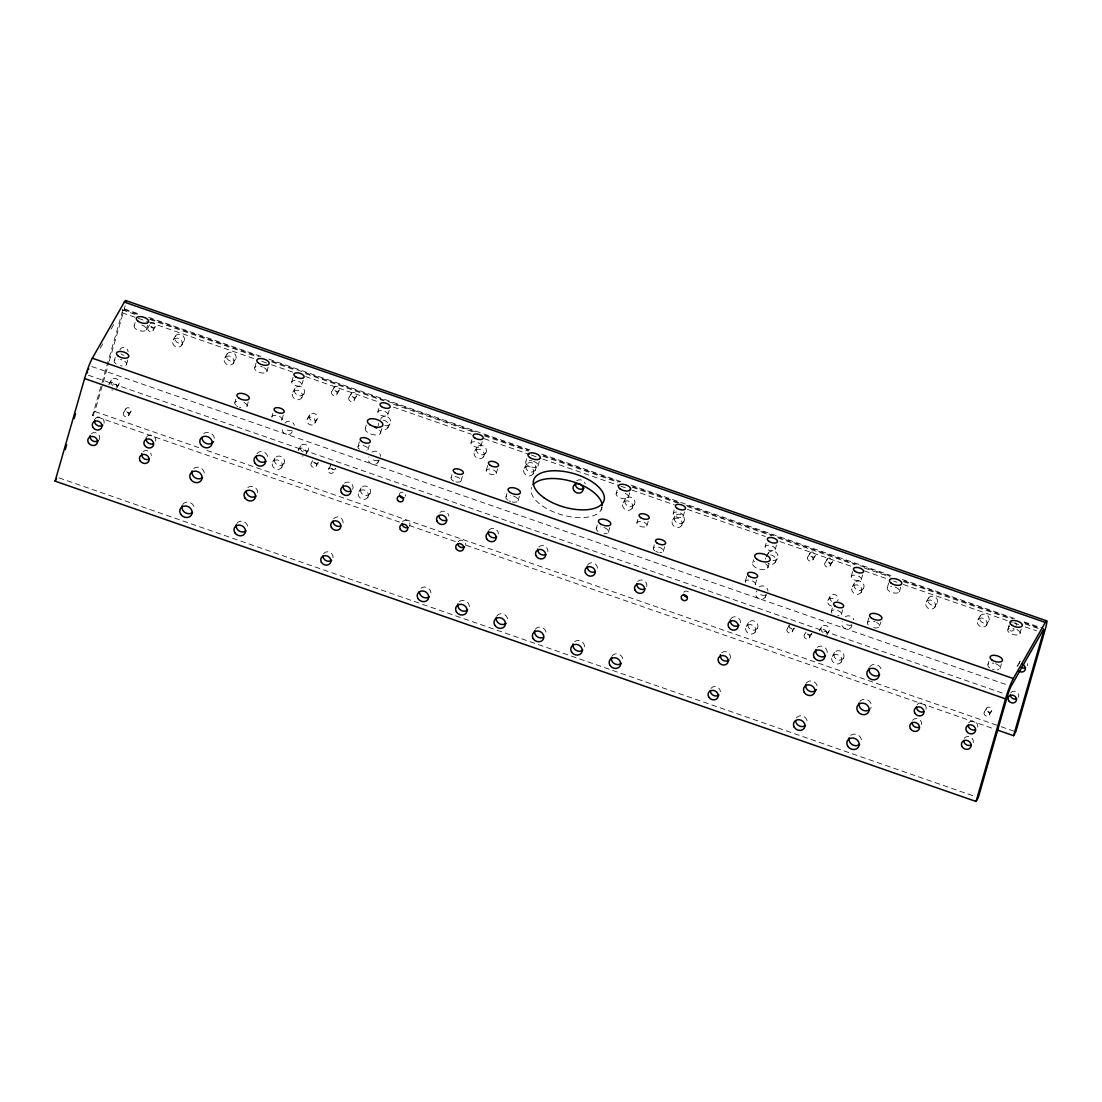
<?xml version="1.0" encoding="UTF-8"?>
<svg xmlns="http://www.w3.org/2000/svg" width="1102" height="1102" viewBox="0 0 1102 1102"><rect width="100%" height="100%" fill="white"/><g stroke="black" fill="none" stroke-linecap="round" stroke-linejoin="round"><path stroke-width="0.75" stroke-dasharray="5 3.75" d="M399.613 522.128L92.623 415.358L101.508 384.405M101.976 382.78L122.102 312.748A6.874 0.689 -70.8 0 0 122.474 311.343M92.623 415.358L94.827 411.487L102.789 383.799M103.257 382.174L108.864 362.627M109.332 361.001L124.306 308.877A16.034 1.625 -70.8 0 0 125.187 305.598M114.374 360.478L115.269 357.379M134.237 325.655L135.133 322.555M126.427 364.679L127.763 360.023M146.291 329.842L147.627 325.2M234.878 402.395L235.759 399.296M254.741 367.572L256.077 362.916M246.931 406.583L248.253 401.941M266.794 371.76L268.13 367.118M271.932 416.556L272.814 413.457M291.727 381.898L293.063 377.242M281.933 419.807L283.255 415.165M301.852 384.818A5.262 2.507 16 0 0 294.868 380.548A5.262 2.507 16 0 0 293.655 384.708A5.262 2.507 16 0 0 301.852 384.818L303.188 380.162M358.054 446.393L359.39 441.75M365.396 428.086L366.291 424.986M377.917 411.569L378.812 408.47M367.944 449.836L369.28 445.194M380.465 433.32L381.802 428.678M387.808 415.013A5.262 2.507 16 0 0 381.485 410.509A5.262 2.507 16 0 0 379.295 414.352A5.262 2.507 16 0 0 387.808 415.013L389.144 410.371M451.131 477.607L452.027 474.507M470.995 442.784L471.89 439.684M461.035 481.051L462.358 476.408M480.899 446.227A5.262 2.507 16 0 0 474.563 441.723A5.262 2.507 16 0 0 472.372 445.566A5.262 2.507 16 0 0 480.899 446.227L482.235 441.585M486.326 470.141L487.663 465.499M496.231 473.584A5.262 2.507 16 0 0 489.908 469.08A5.262 2.507 16 0 0 487.704 472.937A5.262 2.507 16 0 0 496.231 473.584L497.567 468.942M505.997 496.699L506.892 493.6M525.861 461.876L526.756 458.776M518.05 500.887L519.386 496.244M537.914 466.063L539.25 461.421M601.031 510.033L601.912 506.948M596.375 528.133L597.27 525.034M616.238 493.31L617.134 490.211M608.428 532.321L609.764 527.679M628.292 497.498L629.628 492.856M636.956 522.541L637.851 519.441M646.86 525.985A5.262 2.507 16 0 0 640.538 521.466A5.262 2.507 16 0 0 638.333 525.323A5.262 2.507 16 0 0 646.86 525.985L648.196 521.329M653.403 547.97L654.285 544.87M673.267 513.133L674.148 510.047M663.294 551.413L664.63 546.757M683.157 516.576A5.262 2.507 16 0 0 676.835 512.072A5.262 2.507 16 0 0 674.644 515.929A5.262 2.507 16 0 0 683.157 516.576L684.494 511.934M745.379 581.112L746.715 576.47M752.721 562.805L753.616 559.706M765.243 546.289L766.138 543.19M755.269 584.556L756.606 579.914M767.791 568.04L769.127 563.397M775.133 549.733A5.262 2.507 16 0 0 768.81 545.228A5.262 2.507 16 0 0 766.62 549.072A5.262 2.507 16 0 0 775.133 549.733L776.469 545.091M831.445 611.059L832.341 607.96M851.309 576.222L852.645 571.58M841.349 614.489L842.686 609.847M861.213 579.666A5.262 2.507 16 0 0 854.89 575.161A5.262 2.507 16 0 0 852.686 579.018A5.262 2.507 16 0 0 861.213 579.666L862.549 575.024M867.508 622.437L868.844 617.781M887.372 587.614L888.708 582.958M873.597 627.685A6.405 3.044 16 0 0 879.561 626.625L880.897 621.983M899.425 591.802L900.761 587.159M988.012 664.341L988.893 661.255M1007.875 629.517L1009.212 624.875M1000.051 668.542L1001.387 663.886M1019.915 633.705L1021.251 629.063M100.213 348.232L102.734 343.81M111.164 329.043L113.685 324.608M109.153 383.868L111.371 379.997M148.095 327.487L149.569 324.897M116.509 388.51L118.713 384.639M153.013 330.586A2.907 2.535 29.7 0 0 150.533 326.412A2.907 2.535 29.7 0 0 148.123 330.104A2.907 2.535 29.7 0 0 153.013 330.586L155.217 326.715M123.631 412.658L125.835 408.801M128.535 415.771A2.907 2.535 29.7 0 0 126.055 411.597A2.907 2.535 29.7 0 0 123.658 415.289A2.907 2.535 29.7 0 0 128.535 415.771L130.752 411.9A2.907 2.535 29.7 0 0 128.273 407.726A2.907 2.535 29.7 0 0 125.862 411.418A2.907 2.535 29.7 0 0 130.752 411.9M173.166 339.939L175.37 336.069M181.678 345.325A5.042 4.408 29.7 0 0 177.367 338.094A5.042 4.408 29.7 0 0 173.207 344.485A5.042 4.408 29.7 0 0 181.678 345.325L183.882 341.455A5.042 4.408 29.7 0 0 179.585 334.223A5.042 4.408 29.7 0 0 175.411 340.614A5.042 4.408 29.7 0 0 183.882 341.455M224.808 357.902L227.012 354.031M233.321 363.288A5.042 4.408 29.7 0 0 229.009 356.056A5.042 4.408 29.7 0 0 224.849 362.448A5.042 4.408 29.7 0 0 233.321 363.288L235.525 359.417A5.042 4.408 29.7 0 0 231.227 352.185A5.042 4.408 29.7 0 0 227.053 358.577A5.042 4.408 29.7 0 0 235.525 359.417M292.843 392.16L295.047 388.29M301.741 397.794A5.262 4.601 29.7 0 0 297.237 390.232A5.262 4.601 29.7 0 0 292.884 396.913A5.262 4.601 29.7 0 0 301.741 397.794L303.945 393.924A5.262 4.601 29.7 0 0 299.455 386.361A5.262 4.601 29.7 0 0 295.088 393.042A5.262 4.601 29.7 0 0 303.945 393.924M272.814 461.862L275.018 457.991M307.417 418.746L309.621 414.875M281.713 467.482A5.262 4.601 29.7 0 0 277.222 459.933A5.262 4.601 29.7 0 0 272.869 466.601A5.262 4.601 29.7 0 0 281.713 467.482L283.93 463.625A5.262 4.601 29.7 0 0 279.426 456.063A5.262 4.601 29.7 0 0 275.073 462.73A5.262 4.601 29.7 0 0 283.93 463.625M298.601 449.602L300.805 445.731M331.867 391.403L334.071 387.532M314.773 423.402A4.353 3.802 29.7 0 0 311.053 417.148A4.353 3.802 29.7 0 0 307.458 422.672A4.353 3.802 29.7 0 0 314.773 423.402L316.977 419.531A4.353 3.802 29.7 0 0 313.257 413.278A4.353 3.802 29.7 0 0 309.662 418.801A4.353 3.802 29.7 0 0 316.977 419.531M336.771 394.502A2.907 2.535 29.7 0 0 334.292 390.328A2.907 2.535 29.7 0 0 331.881 394.02A2.907 2.535 29.7 0 0 336.771 394.502L338.989 390.631A2.907 2.535 29.7 0 0 336.496 386.458A2.907 2.535 29.7 0 0 334.099 390.149A2.907 2.535 29.7 0 0 338.989 390.631M305.791 454.492L307.995 450.622M311.232 463.226L312.706 460.636M349.072 397.381L351.29 393.51M316.136 466.325A2.907 2.535 29.7 0 0 313.657 462.151A2.907 2.535 29.7 0 0 311.26 465.843A2.907 2.535 29.7 0 0 316.136 466.325L318.354 462.468M353.99 400.494A2.907 2.535 29.7 0 0 351.51 396.321A2.907 2.535 29.7 0 0 349.1 400.012A2.907 2.535 29.7 0 0 353.99 400.494L356.194 396.624A2.907 2.535 29.7 0 0 353.714 392.45A2.907 2.535 29.7 0 0 351.304 396.141A2.907 2.535 29.7 0 0 356.194 396.624M328.437 469.204L330.655 465.347A2.907 2.535 29.7 0 0 331.716 469.025A2.907 2.535 29.7 0 0 335.559 468.446L333.355 472.317A2.907 2.535 29.7 0 1 328.465 471.835A2.907 2.535 29.7 0 1 330.875 468.143A2.907 2.535 29.7 0 1 333.355 472.317M387.808 427.728L390.012 423.857M358.894 491.795L361.098 487.924M377.793 462.578L379.267 460.002M367.792 497.429A5.262 4.601 29.7 0 0 363.288 489.867A5.262 4.601 29.7 0 0 358.935 496.547A5.262 4.601 29.7 0 0 367.792 497.429L369.997 493.558A5.262 4.601 29.7 0 0 365.506 485.996A5.262 4.601 29.7 0 0 361.139 492.677A5.262 4.601 29.7 0 0 369.997 493.558M474.7 451.159L476.904 447.288M483.599 456.793A5.262 4.601 29.7 0 0 479.108 449.23A5.262 4.601 29.7 0 0 474.742 455.911A5.262 4.601 29.7 0 0 483.599 456.793L485.803 452.922A5.262 4.601 29.7 0 0 481.312 445.36A5.262 4.601 29.7 0 0 476.959 452.04A5.262 4.601 29.7 0 0 485.803 452.922M524.194 468.378L526.398 464.507M533.092 473.998A5.262 4.601 29.7 0 0 528.602 466.449A5.262 4.601 29.7 0 0 524.235 473.116A5.262 4.601 29.7 0 0 533.092 473.998L535.297 470.141A5.262 4.601 29.7 0 0 530.806 462.578A5.262 4.601 29.7 0 0 526.453 469.245A5.262 4.601 29.7 0 0 535.297 470.141M623.181 502.801L625.385 498.93M632.08 508.435A5.262 4.601 29.7 0 0 627.575 500.873A5.262 4.601 29.7 0 0 623.222 507.554A5.262 4.601 29.7 0 0 632.08 508.435L634.284 504.564A5.262 4.601 29.7 0 0 629.793 497.002A5.262 4.601 29.7 0 0 625.426 503.683A5.262 4.601 29.7 0 0 634.284 504.564M672.675 520.02L674.879 516.149M681.573 525.64A5.262 4.601 29.7 0 0 677.069 518.078A5.262 4.601 29.7 0 0 672.716 524.759A5.262 4.601 29.7 0 0 681.573 525.64L683.777 521.783A5.262 4.601 29.7 0 0 679.287 514.221A5.262 4.601 29.7 0 0 674.92 520.888A5.262 4.601 29.7 0 0 683.777 521.783M766.234 556.813L768.438 552.956M775.133 562.447L777.337 558.576M746.219 626.515L748.423 622.644M765.119 597.298L766.593 594.722M755.118 632.149A5.262 4.601 29.7 0 0 750.614 624.586A5.262 4.601 29.7 0 0 746.261 631.267A5.262 4.601 29.7 0 0 755.118 632.149L757.322 628.278A5.262 4.601 29.7 0 0 752.831 620.715A5.262 4.601 29.7 0 0 748.465 627.396A5.262 4.601 29.7 0 0 757.322 628.278M807.849 556.951L810.053 553.08M812.753 560.064A2.907 2.535 29.7 0 0 810.273 555.89A2.907 2.535 29.7 0 0 807.862 559.568A2.907 2.535 29.7 0 0 812.753 560.064L814.957 556.193A2.907 2.535 29.7 0 0 812.477 552.019A2.907 2.535 29.7 0 0 810.08 555.697A2.907 2.535 29.7 0 0 814.957 556.193M787.214 628.774L789.418 624.903M825.054 562.943L827.258 559.072M792.118 631.887A2.907 2.535 29.7 0 0 789.638 627.713A2.907 2.535 29.7 0 0 787.227 631.391A2.907 2.535 29.7 0 0 792.118 631.887L794.335 628.016A2.907 2.535 29.7 0 1 789.142 625.509M829.971 566.042A2.907 2.535 29.7 0 0 827.492 561.868A2.907 2.535 29.7 0 0 825.081 565.56A2.907 2.535 29.7 0 0 829.971 566.042L832.175 562.185A2.907 2.535 29.7 0 0 829.696 557.998A2.907 2.535 29.7 0 0 827.285 561.689A2.907 2.535 29.7 0 0 832.175 562.185M804.419 634.766L805.893 632.19M827.85 600.466L830.054 596.595M809.336 637.879A2.907 2.535 29.7 0 0 806.857 633.691A2.907 2.535 29.7 0 0 804.446 637.383A2.907 2.535 29.7 0 0 809.336 637.879L811.54 634.008M821.458 626.969L819.254 630.84A4.353 3.802 29.7 0 1 827.023 634.587M852.314 586.76L854.518 582.889M826.61 635.496L828.814 631.625M861.213 592.38A5.262 4.601 29.7 0 0 856.709 584.831A5.262 4.601 29.7 0 0 852.356 591.498A5.262 4.601 29.7 0 0 861.213 592.38L863.417 588.523A5.262 4.601 29.7 0 0 858.926 580.961A5.262 4.601 29.7 0 0 854.56 587.628A5.262 4.601 29.7 0 0 863.417 588.523M832.286 656.448L834.489 652.577M841.184 662.082A5.262 4.601 29.7 0 0 836.693 654.519A5.262 4.601 29.7 0 0 832.327 661.2A5.262 4.601 29.7 0 0 841.184 662.082L843.388 658.211A5.262 4.601 29.7 0 0 838.897 650.648A5.262 4.601 29.7 0 0 834.545 657.329A5.262 4.601 29.7 0 0 843.388 658.211M926.286 601.899L928.504 598.028M934.799 607.285A5.042 4.408 29.7 0 0 930.501 600.053A5.042 4.408 29.7 0 0 926.341 606.431A5.042 4.408 29.7 0 0 934.799 607.285L937.017 603.414A5.042 4.408 29.7 0 0 932.719 596.182A5.042 4.408 29.7 0 0 928.545 602.574A5.042 4.408 29.7 0 0 937.017 603.414M977.942 619.861L980.146 615.99M986.442 625.247A5.042 4.408 29.7 0 0 982.144 618.015A5.042 4.408 29.7 0 0 977.984 624.393A5.042 4.408 29.7 0 0 986.442 625.247L988.659 621.376A5.042 4.408 29.7 0 0 984.361 614.145A5.042 4.408 29.7 0 0 980.188 620.536A5.042 4.408 29.7 0 0 988.659 621.376M984.348 712.044L986.552 708.173M989.265 715.143A2.907 2.535 29.7 0 0 986.786 710.969A2.907 2.535 29.7 0 0 984.375 714.661A2.907 2.535 29.7 0 0 989.265 715.143L991.469 711.272A2.907 2.535 29.7 0 0 988.99 707.098A2.907 2.535 29.7 0 0 986.579 710.79A2.907 2.535 29.7 0 0 991.469 711.272M1017.518 665.732L1019.722 661.861M124.306 308.877L138.921 313.96M148.674 317.348L262.372 356.896M268.86 359.156L532.004 450.69M541.743 454.079L622.961 482.318M631.088 485.142L890.967 575.533M902.345 579.5L1014.419 618.47M1024.157 621.872L1043.649 628.65M124.333 309.731L137.337 314.249M150.327 318.781L259.149 356.621M272.153 361.153L476.808 432.328M484.935 435.152L528.795 450.415M543.41 455.498L619.751 482.042M632.741 486.561L679.851 502.953M686.339 505.212L891.008 576.401M903.998 580.919L1012.821 618.773M1024.199 622.726L1040.44 628.374M122.115 309.841L136.731 314.924M149.72 319.442L256.931 356.731M271.547 361.814L295.915 370.3M305.653 373.688L383.62 400.797M393.373 404.186L474.576 432.439M484.329 435.827L528.189 451.09M542.804 456.173L617.519 482.153M632.135 487.236L677.62 503.063M687.359 506.452L771.827 535.82M778.329 538.093L854.67 564.637M864.409 568.026L890.402 577.062M903.392 581.594L1008.977 618.305M1025.218 623.966L1041.459 629.614M122.102 312.748L136.717 317.831M138.342 318.395L148.081 321.784M149.707 322.349L255.292 359.073M261.78 361.332L269.907 364.156M271.533 364.721L292.65 372.077M305.64 376.595L378.73 402.01M393.359 407.093L471.325 434.216M484.315 438.734L529.8 454.547M531.426 455.112L541.165 458.515M542.79 459.079L619.131 485.624M620.757 486.189L630.496 489.577M632.121 490.142L674.355 504.84M687.345 509.358L765.311 536.467M779.941 541.55L851.405 566.414M864.395 570.932L887.138 578.839M893.639 581.098L896.89 582.228M903.378 584.501L1012.215 622.341M1013.84 622.905L1018.703 624.6M1025.204 626.859L1036.569 630.826M91.728 366.511L1006.209 684.59M88.408 375.231L1004.514 693.861M94.827 411.487L200.412 448.211M206.9 450.47L999.555 726.163M1001.181 726.728L1015.796 731.824M409.365 525.53L456.462 541.909M466.215 545.297L994.1 728.904M58.929 477.841L975.036 796.471M122.777 309.814A6.874 0.689 -70.8 0 1 122.611 310.75M112.872 390.108A4.353 3.802 29.7 0 1 111.784 389.86M108.754 384.763A4.353 3.802 29.7 0 1 117.06 386.609M1017.105 666.641A4.353 3.802 29.7 0 1 1018.179 664.988M1014.047 629.201A2.907 2.535 29.7 0 1 1009.721 630.427A2.907 2.535 29.7 0 1 1009.694 626.074M851.86 624.93A5.262 4.601 29.7 0 1 845.468 628.87A5.262 4.601 29.7 0 1 842.3 621.611M292.223 431.543A5.262 4.601 29.7 0 1 285.363 434.009A5.262 4.601 29.7 0 1 282.828 427.011M831.5 606.072A4.353 3.802 29.7 0 1 828.346 599.612A4.353 3.802 29.7 0 1 835.633 600.921M303.16 455.966A4.353 3.802 29.7 0 1 302.072 455.952M298.146 450.484A4.353 3.802 29.7 0 1 303.408 448.431A4.353 3.802 29.7 0 1 306.232 453.611M378.468 460.278A5.262 4.601 29.7 0 1 372.077 464.217A5.262 4.601 29.7 0 1 368.894 456.944M383.317 420.165A5.262 4.601 29.7 0 1 388.427 426.047A5.262 4.601 29.7 0 1 382.077 429.367M378.441 425.647A5.262 4.601 29.7 0 1 378.413 423.196M770.642 554.885A5.262 4.601 29.7 0 1 775.629 561.359A5.262 4.601 29.7 0 1 768.163 563.494M765.573 559.127A5.262 4.601 29.7 0 1 765.738 557.915M765.794 594.997A5.262 4.601 29.7 0 1 758.755 598.675A5.262 4.601 29.7 0 1 757.033 590.768M439.946 512.389A5.262 4.601 29.7 0 1 448.927 516.067M489.026 530.09A5.262 4.601 29.7 0 1 498.435 533.864M538.85 546.895A5.262 4.601 29.7 0 1 547.873 551.606M587.6 565.188A5.262 4.601 29.7 0 1 594.295 563.37A5.262 4.601 29.7 0 1 597.022 569.872M637.755 581.415A5.262 4.601 29.7 0 1 646.53 587.077M612.078 656.021A5.951 5.207 29.7 0 1 619.269 654.464A5.951 5.207 29.7 0 1 622.699 661.145M574.597 641.639A5.951 5.207 29.7 0 1 582.187 641.943A5.951 5.207 29.7 0 1 583.743 649.037M535.297 629.311A5.951 5.207 29.7 0 1 543.176 628.14A5.951 5.207 29.7 0 1 545.352 635.675M496.906 615.963A5.951 5.207 29.7 0 1 504.785 614.778A5.951 5.207 29.7 0 1 506.961 622.327M459.424 601.596A5.951 5.207 29.7 0 1 466.394 601.43A5.951 5.207 29.7 0 1 469.149 607.739M421.033 588.234A5.951 5.207 29.7 0 1 427.328 587.697A5.951 5.207 29.7 0 1 430.937 593.014M964.264 738.271A5.042 4.408 29.7 0 1 973.245 742.61M968.713 722.788A5.042 4.408 29.7 0 1 977.694 727.127M917.071 704.825A5.042 4.408 29.7 0 1 923.724 703.834A5.042 4.408 29.7 0 1 925.57 710.211M912.621 720.309A5.042 4.408 29.7 0 1 921.603 724.648M859.808 701.616A6.405 5.606 29.7 0 1 868.293 700.349A6.405 5.606 29.7 0 1 870.649 708.476M869.822 666.765A6.405 5.606 29.7 0 1 877.564 665.098A6.405 5.606 29.7 0 1 881.269 672.289M850.772 735.365A6.405 5.606 29.7 0 1 858.968 735.681A6.405 5.606 29.7 0 1 860.634 743.313M796.388 717.994A5.951 5.207 29.7 0 1 802.862 716.148A5.951 5.207 29.7 0 1 807.201 721.755M806.402 683.144A5.951 5.207 29.7 0 1 812.877 681.298A5.951 5.207 29.7 0 1 817.216 686.904M817.326 647.287A5.951 5.207 29.7 0 1 824.916 647.577A5.951 5.207 29.7 0 1 826.472 654.671M730.915 618.732A5.262 4.601 29.7 0 1 737.885 617.699A5.262 4.601 29.7 0 1 739.814 624.366M721.714 652.673A5.262 4.601 29.7 0 1 729.813 659.216M710.9 688.433A5.262 4.601 29.7 0 1 720.46 691.753M683.805 592.187A3.21 2.796 29.7 0 1 689.521 594.956M399.365 494.798A3.21 2.796 29.7 0 1 402.85 492.291A3.21 2.796 29.7 0 1 405.481 496.162M402.519 521.825A4.119 3.595 29.7 0 1 407.974 520.998A4.119 3.595 29.7 0 1 409.476 526.219M344.403 483.117A5.262 4.601 29.7 0 1 352.488 489.646M333.589 518.863A5.262 4.601 29.7 0 1 342.984 523.395M323.575 553.714A5.262 4.601 29.7 0 1 332.969 558.246M256.945 453.707A5.951 5.207 29.7 0 1 264.824 452.536A5.951 5.207 29.7 0 1 267.001 460.071M247.84 487.539A5.951 5.207 29.7 0 1 254.81 487.387A5.951 5.207 29.7 0 1 257.551 493.682M236.916 523.409A5.951 5.207 29.7 0 1 243.404 521.549A5.951 5.207 29.7 0 1 247.73 527.169M182.739 504.454A6.405 5.606 29.7 0 1 190.481 502.774A6.405 5.606 29.7 0 1 194.186 509.978M193.732 468.502A6.405 5.606 29.7 0 1 201.914 468.818A6.405 5.606 29.7 0 1 203.581 476.45M203.732 433.651A6.405 5.606 29.7 0 1 211.24 433.485A6.405 5.606 29.7 0 1 214.201 440.277M146.718 436.888A5.042 4.408 29.7 0 1 155.713 441.227M143.04 451.517A5.042 4.408 29.7 0 1 151.415 455.553M95.075 418.925A5.042 4.408 29.7 0 1 104.07 423.264M91.397 433.554A5.042 4.408 29.7 0 1 99.139 439.794M602.036 507.168A36.642 17.425 16 0 1 562.337 514.978A36.642 17.425 16 0 1 531.536 487.483M1016.953 629.545A6.405 3.044 16 0 1 1017.945 634.89A6.405 3.044 16 0 1 1008.068 631.446A6.405 3.044 16 0 1 1013.826 628.457M995.574 663.735A6.405 3.044 16 0 1 1000.189 667.344A6.405 3.044 16 0 1 997.2 669.837M994.1 669.603A6.405 3.044 16 0 1 992.489 669.148M989.679 667.743A6.405 3.044 16 0 1 988.26 664.01A6.405 3.044 16 0 1 993.963 663.28M876.586 622.451A6.405 3.044 16 0 1 879.561 626.625M868.183 624.958A6.405 3.044 16 0 1 871.861 621.142M873.459 621.376A6.405 3.044 16 0 1 875.071 621.817M894.934 586.994A6.405 3.044 16 0 1 898.529 592.601A6.405 3.044 16 0 1 888.336 590.438A6.405 3.044 16 0 1 891.725 586.305M141.814 325.049A6.405 3.044 16 0 1 145.684 330.476A6.405 3.044 16 0 1 135.918 329.043A6.405 3.044 16 0 1 137.089 324.36M263.819 367.586A6.405 3.044 16 0 1 265.21 372.834A6.405 3.044 16 0 1 255.416 370.093A6.405 3.044 16 0 1 259.094 366.263M260.692 366.498A6.405 3.044 16 0 1 262.304 366.952M243.955 402.409A6.405 3.044 16 0 1 245.347 407.657M240.966 407.644A6.405 3.044 16 0 1 239.354 407.203M237.853 406.569A6.405 3.044 16 0 1 236.544 405.784M235.552 404.916A6.405 3.044 16 0 1 239.23 401.1M124.746 361.277A6.405 3.044 16 0 1 126.165 365.01A6.405 3.044 16 0 1 120.462 365.74M116.054 363.88A6.405 3.044 16 0 1 118.727 359.183M120.325 359.417A6.405 3.044 16 0 1 121.936 359.872M379.625 430.166A8.017 3.816 16 0 1 377.463 434.891A8.017 3.816 16 0 1 367.035 431.97A8.017 3.816 16 0 1 367.379 426.75M765.697 563.797A8.017 3.816 16 0 1 765.821 569.39A8.017 3.816 16 0 1 754.815 567.048A8.017 3.816 16 0 1 754.705 561.455M453.569 481.037A5.262 2.507 16 0 1 453.101 476.587A5.262 2.507 16 0 1 461.104 479.949A5.262 2.507 16 0 1 454.809 481.56M654.781 550.752A5.262 2.507 16 0 1 655.373 546.936A5.262 2.507 16 0 1 662.963 549.581A5.262 2.507 16 0 1 659.726 552.474M658.404 552.281A5.262 2.507 16 0 1 655.842 551.386M513.573 496.079A6.405 3.044 16 0 1 518.202 500.515A6.405 3.044 16 0 1 512.099 501.947M510.488 501.506A6.405 3.044 16 0 1 508.972 500.873M507.678 500.088A6.405 3.044 16 0 1 510.35 495.404M533.437 461.256A6.405 3.044 16 0 1 536.702 467.014A6.405 3.044 16 0 1 526.288 464.107A6.405 3.044 16 0 1 531.825 460.801M625.316 493.324A6.405 3.044 16 0 1 626.707 498.572A6.405 3.044 16 0 1 616.913 495.831A6.405 3.044 16 0 1 620.591 492.002M603.951 527.514A6.405 3.044 16 0 1 608.621 531.55A6.405 3.044 16 0 1 604.075 533.616M598.055 531.522A6.405 3.044 16 0 1 600.728 526.839M271.822 417.203A5.262 2.507 16 0 1 276.216 415.468A5.262 2.507 16 0 1 281.905 418.677A5.262 2.507 16 0 1 278.517 420.978M831.996 613.125A5.262 2.507 16 0 1 834.186 609.957A5.262 2.507 16 0 1 841.184 612.905A5.262 2.507 16 0 1 837.768 615.563M745.407 582.462A5.262 2.507 16 0 1 751.592 580.616A5.262 2.507 16 0 1 753.975 585.438M359.431 449.189A5.262 2.507 16 0 1 359.348 445.511A5.262 2.507 16 0 1 366.58 447.054A5.262 2.507 16 0 1 366.649 450.718M576.69 480.816A5.262 4.601 29.7 0 1 585.272 483.792M1010.823 692.841A4.353 3.802 29.7 0 1 1016.581 691.973A4.353 3.802 29.7 0 1 1018.179 697.483M1019.171 663.762A4.353 3.802 29.7 0 1 1020.383 661.117M1027.463 663.583A4.353 3.802 29.7 0 1 1027.491 665.608M112.969 385.507A4.353 3.802 29.7 0 1 112.032 379.253A4.353 3.802 29.7 0 1 118.685 380.727A4.353 3.802 29.7 0 1 116.178 386.21M123.975 355.257A4.353 3.802 29.7 0 1 120.986 353.811M119.856 349.926A4.353 3.802 29.7 0 1 128.163 351.758M1015.328 622.768A2.907 2.535 29.7 0 1 1016.251 625.33M150.299 323.616A2.907 2.535 29.7 0 1 154.914 323.699A2.907 2.535 29.7 0 1 153.757 327.721A2.907 2.535 29.7 0 1 149.941 324.883M292.085 430.317A5.262 4.601 29.7 0 1 285.087 427.893M285.032 423.14A5.262 4.601 29.7 0 1 294.413 425.22M851.543 624.917A5.262 4.601 29.7 0 1 844.545 622.478M845.303 616.831A5.262 4.601 29.7 0 1 853.885 619.82M317.913 462.964A2.907 2.535 29.7 0 1 313.161 459.961M811.816 633.402A2.907 2.535 29.7 0 1 806.265 632.162M303.188 451.806A4.353 3.802 29.7 0 1 301.245 445.236A4.353 3.802 29.7 0 1 308.284 447.054A4.353 3.802 29.7 0 1 304.276 452.082M823.056 632.493A4.353 3.802 29.7 0 1 822.684 625.853A4.353 3.802 29.7 0 1 829.296 629.035A4.353 3.802 29.7 0 1 824.089 632.975M831.652 601.306A4.353 3.802 29.7 0 1 830.55 595.741A4.353 3.802 29.7 0 1 836.418 595.356A4.353 3.802 29.7 0 1 837.52 600.921M458.239 541.661A4.119 3.595 29.7 0 1 465.168 542.363M465.581 543.286A4.119 3.595 29.7 0 1 465.595 545.215M378.151 460.264A5.262 4.601 29.7 0 1 371.154 457.826M371.911 452.178A5.262 4.601 29.7 0 1 380.672 456.407M380.617 419.325A5.262 4.601 29.7 0 1 386.843 416.597A5.262 4.601 29.7 0 1 390.521 422.769A5.262 4.601 29.7 0 1 384.295 425.496M767.942 554.044A5.262 4.601 29.7 0 1 773.742 551.179A5.262 4.601 29.7 0 1 777.984 556.689A5.262 4.601 29.7 0 1 772.943 560.505M765.477 594.984A5.262 4.601 29.7 0 1 758.479 592.545M759.237 586.898A5.262 4.601 29.7 0 1 767.998 591.127"/><path stroke-width="1.5" d="M997.351 730.034L1013.592 735.681L1043.071 633.085A6.874 0.689 -70.8 0 0 1043.084 630.179L1011.085 686.284A6.874 0.689 -70.8 0 0 1007.751 694.99L978.287 797.6L976.069 801.471L55.1 481.133L84.578 378.537A16.034 1.625 -70.8 0 1 92.334 358.205L124.333 302.1A16.034 1.625 -70.8 0 1 125.931 301.287M65.266 449.588L66.671 444.698M74.151 418.636L75.556 413.746M976.069 801.471L1005.547 698.861A16.034 1.625 -70.8 0 1 1013.303 678.543L1045.316 622.437L124.333 302.1M55.1 481.133L56.574 478.557M1013.592 735.681L1015.796 731.824L1045.275 629.214A16.034 1.625 -70.8 0 0 1045.316 622.437M125.738 300.529L1046.721 620.867M92.334 358.205L1013.303 678.543M84.578 378.537L1005.547 698.861M87.265 373.055A6.874 0.689 -70.8 0 1 87.554 372.214M88.449 369.707A6.874 0.689 -70.8 0 1 88.752 368.922M1022.243 664.382A4.353 3.802 29.7 0 1 1025.108 669.947A4.353 3.802 29.7 0 1 1019.116 671.242M446.737 520.103A5.262 4.601 29.7 0 1 438.748 515.708M496.782 536.977A5.262 4.601 29.7 0 1 488.462 531.15M545.821 554.471A5.262 4.601 29.7 0 1 537.776 549.03M595.397 571.635A5.262 4.601 29.7 0 1 587.242 566.345M644.904 588.84A5.262 4.601 29.7 0 1 636.736 583.564M621.225 663.404A5.951 5.207 29.7 0 1 614.255 663.556A5.951 5.207 29.7 0 1 611.514 657.26M582.834 650.056A5.951 5.207 29.7 0 1 575.864 650.208A5.951 5.207 29.7 0 1 573.123 643.899M543.258 637.424A5.951 5.207 29.7 0 1 536.853 636.405A5.951 5.207 29.7 0 1 534.732 630.551M506.052 623.346A5.951 5.207 29.7 0 1 499.096 623.498A5.951 5.207 29.7 0 1 496.341 617.203M467.675 609.998A5.951 5.207 29.7 0 1 460.705 610.15A5.951 5.207 29.7 0 1 457.95 603.841M429.284 596.637A5.951 5.207 29.7 0 1 423.003 597.174A5.951 5.207 29.7 0 1 419.38 591.857M971 745.145A5.042 4.408 29.7 0 1 963.63 740.475M975.449 729.662A5.042 4.408 29.7 0 1 968.079 724.992M923.807 711.699A5.042 4.408 29.7 0 1 916.437 707.029M919.357 727.182A5.042 4.408 29.7 0 1 911.988 722.513M869.671 709.564A6.405 5.606 29.7 0 1 862.163 709.743A6.405 5.606 29.7 0 1 859.202 702.952M879.672 674.727A6.405 5.606 29.7 0 1 872.178 674.892A6.405 5.606 29.7 0 1 869.216 668.101M859.656 744.415A6.405 5.606 29.7 0 1 852.149 744.58A6.405 5.606 29.7 0 1 849.187 737.789M805.548 725.378A5.951 5.207 29.7 0 1 799.253 725.915A5.951 5.207 29.7 0 1 795.644 720.598M816.458 689.521A5.951 5.207 29.7 0 1 809.267 691.064A5.951 5.207 29.7 0 1 805.837 684.383M825.563 655.69A5.951 5.207 29.7 0 1 818.593 655.842A5.951 5.207 29.7 0 1 815.852 649.533M739.015 625.261A5.262 4.601 29.7 0 1 730.419 619.82M729.001 660.112A5.262 4.601 29.7 0 1 720.405 654.671M719 694.963A5.262 4.601 29.7 0 1 710.239 690.734M687.345 596.774A3.21 2.796 29.7 0 1 683.515 594.35M404.048 497.773A3.21 2.796 29.7 0 1 399.475 495.556M408.029 527.445A4.119 3.595 29.7 0 1 401.996 523.615M350.643 491.189A5.262 4.601 29.7 0 1 343.094 485.114M340.628 526.04A5.262 4.601 29.7 0 1 332.928 521.163M331.674 560.243A5.262 4.601 29.7 0 1 322.914 556.014M266.092 461.091A5.951 5.207 29.7 0 1 259.81 461.628A5.951 5.207 29.7 0 1 256.201 456.311M256.091 495.941A5.951 5.207 29.7 0 1 249.796 496.479A5.951 5.207 29.7 0 1 246.187 491.161M246.077 530.792A5.951 5.207 29.7 0 1 239.106 530.944A5.951 5.207 29.7 0 1 236.351 524.635M192.602 512.402A6.405 5.606 29.7 0 1 185.095 512.568A6.405 5.606 29.7 0 1 182.133 505.777M202.603 477.552A6.405 5.606 29.7 0 1 195.109 477.717A6.405 5.606 29.7 0 1 192.147 470.926M213.595 441.613A6.405 5.606 29.7 0 1 206.625 443.596A6.405 5.606 29.7 0 1 201.955 437.563M153.453 443.748A5.042 4.408 29.7 0 1 146.235 437.935M149.004 459.245A5.042 4.408 29.7 0 1 141.786 453.418M102.817 425.165A5.042 4.408 29.7 0 1 94.593 419.972M98.367 440.662A5.042 4.408 29.7 0 1 90.144 435.455M533.065 484.784A36.642 17.425 16 0 1 572.393 481.602A36.642 17.425 16 0 1 602.133 505.625M374.859 427.314A8.017 3.816 16 0 1 376.746 428.113M583.991 488.255A5.262 4.601 29.7 0 1 575.396 482.814M1016.636 698.764A4.353 3.802 29.7 0 1 1010.272 694.742M1025.535 667.798A4.353 3.802 29.7 0 1 1021.32 667.371M464.576 546.771A4.119 3.595 29.7 0 1 457.729 543.465M573.729 490.335A5.262 4.601 29.7 0 0 582.586 491.216A5.262 4.601 29.7 0 0 578.095 483.654A5.262 4.601 29.7 0 0 573.729 490.335M1008.647 700.624A4.353 3.802 29.7 0 0 1015.961 701.354A4.353 3.802 29.7 0 0 1012.256 695.114A4.353 3.802 29.7 0 0 1008.647 700.624M543.961 497.732A36.642 17.425 16 0 0 603.249 502.292A36.642 17.425 16 0 0 559.251 470.926A36.642 17.425 16 0 0 543.961 497.732M138.136 321.302A6.405 3.044 16 0 0 148.508 322.101A6.405 3.044 16 0 0 140.808 316.618A6.405 3.044 16 0 0 138.136 321.302M118.272 356.125A6.405 3.044 16 0 0 128.645 356.924A6.405 3.044 16 0 0 120.944 351.442A6.405 3.044 16 0 0 118.272 356.125M1011.774 625.165A6.405 3.044 16 0 0 1022.146 625.964A6.405 3.044 16 0 0 1014.446 620.481A6.405 3.044 16 0 0 1011.774 625.165M991.91 660.002A6.405 3.044 16 0 0 1002.283 660.801A6.405 3.044 16 0 0 994.583 655.304A6.405 3.044 16 0 0 991.91 660.002M258.639 363.219A6.405 3.044 16 0 0 269.012 364.018A6.405 3.044 16 0 0 261.312 358.522A6.405 3.044 16 0 0 258.639 363.219M238.776 398.042A6.405 3.044 16 0 0 249.148 398.841A6.405 3.044 16 0 0 241.448 393.345A6.405 3.044 16 0 0 238.776 398.042M891.27 583.261A6.405 3.044 16 0 0 901.643 584.06A6.405 3.044 16 0 0 893.942 578.564A6.405 3.044 16 0 0 891.27 583.261M871.407 618.084A6.405 3.044 16 0 0 881.779 618.883A6.405 3.044 16 0 0 874.079 613.387A6.405 3.044 16 0 0 871.407 618.084M369.721 424.587A8.017 3.816 16 0 0 382.683 425.579A8.017 3.816 16 0 0 373.068 418.719A8.017 3.816 16 0 0 369.721 424.587M757.046 559.306A8.017 3.816 16 0 0 770.009 560.298A8.017 3.816 16 0 0 760.394 553.438A8.017 3.816 16 0 0 757.046 559.306M474.59 437.825A5.262 2.507 16 0 0 483.117 438.486A5.262 2.507 16 0 0 476.794 433.981A5.262 2.507 16 0 0 474.59 437.825M454.727 472.662A5.262 2.507 16 0 0 463.253 473.309A5.262 2.507 16 0 0 456.931 468.805A5.262 2.507 16 0 0 454.727 472.662M676.862 508.187A5.262 2.507 16 0 0 685.389 508.835A5.262 2.507 16 0 0 679.066 504.33A5.262 2.507 16 0 0 676.862 508.187M656.999 543.01A5.262 2.507 16 0 0 665.525 543.658A5.262 2.507 16 0 0 659.203 539.153A5.262 2.507 16 0 0 656.999 543.01M489.935 465.196A5.262 2.507 16 0 0 498.462 465.843A5.262 2.507 16 0 0 492.126 461.339A5.262 2.507 16 0 0 489.935 465.196M640.565 517.582A5.262 2.507 16 0 0 649.078 518.243A5.262 2.507 16 0 0 642.755 513.725A5.262 2.507 16 0 0 640.565 517.582M529.759 457.523A6.405 3.044 16 0 0 540.145 458.322A6.405 3.044 16 0 0 532.445 452.826A6.405 3.044 16 0 0 529.759 457.523M620.137 488.957A6.405 3.044 16 0 0 630.523 489.756A6.405 3.044 16 0 0 622.823 484.26A6.405 3.044 16 0 0 620.137 488.957M600.273 523.781A6.405 3.044 16 0 0 610.66 524.58A6.405 3.044 16 0 0 602.959 519.083A6.405 3.044 16 0 0 600.273 523.781M509.895 492.346A6.405 3.044 16 0 0 520.282 493.145A6.405 3.044 16 0 0 512.582 487.649A6.405 3.044 16 0 0 509.895 492.346M854.918 571.263A5.262 2.507 16 0 0 863.431 571.924A5.262 2.507 16 0 0 857.108 567.42A5.262 2.507 16 0 0 854.918 571.263M835.054 606.1A5.262 2.507 16 0 0 843.567 606.747A5.262 2.507 16 0 0 837.244 602.243A5.262 2.507 16 0 0 835.054 606.1M295.873 376.967A5.262 2.507 16 0 0 304.083 377.063A5.262 2.507 16 0 0 297.099 372.793A5.262 2.507 16 0 0 295.873 376.967M275.734 411.611A5.262 2.507 16 0 0 284.151 412.065A5.262 2.507 16 0 0 277.566 407.63A5.262 2.507 16 0 0 275.734 411.611M381.512 406.61A5.262 2.507 16 0 0 390.039 407.272A5.262 2.507 16 0 0 383.716 402.753A5.262 2.507 16 0 0 381.512 406.61M361.649 441.434A5.262 2.507 16 0 0 370.176 442.095A5.262 2.507 16 0 0 363.853 437.59A5.262 2.507 16 0 0 361.649 441.434M768.838 541.33A5.262 2.507 16 0 0 777.365 541.991A5.262 2.507 16 0 0 771.042 537.473A5.262 2.507 16 0 0 768.838 541.33M748.974 576.153A5.262 2.507 16 0 0 757.501 576.814A5.262 2.507 16 0 0 751.178 572.31A5.262 2.507 16 0 0 748.974 576.153M609.916 665.25A5.951 5.207 29.7 0 0 619.93 666.255A5.951 5.207 29.7 0 0 614.847 657.701A5.951 5.207 29.7 0 0 609.916 665.25M571.525 651.902A5.951 5.207 29.7 0 0 581.539 652.894A5.951 5.207 29.7 0 0 576.456 644.353A5.951 5.207 29.7 0 0 571.525 651.902M533.134 638.554A5.951 5.207 29.7 0 0 543.148 639.546A5.951 5.207 29.7 0 0 538.065 631.005A5.951 5.207 29.7 0 0 533.134 638.554M494.757 625.192A5.951 5.207 29.7 0 0 504.757 626.198A5.951 5.207 29.7 0 0 499.674 617.643A5.951 5.207 29.7 0 0 494.757 625.192M456.366 611.844A5.951 5.207 29.7 0 0 466.366 612.85A5.951 5.207 29.7 0 0 461.283 604.295A5.951 5.207 29.7 0 0 456.366 611.844M417.975 598.496A5.951 5.207 29.7 0 0 427.989 599.488A5.951 5.207 29.7 0 0 422.906 590.947A5.951 5.207 29.7 0 0 417.975 598.496M634.876 589.914A5.262 4.601 29.7 0 0 643.651 591.939A5.262 4.601 29.7 0 0 640.276 583.991A5.262 4.601 29.7 0 0 634.876 589.914M585.369 572.682A5.262 4.601 29.7 0 0 594.143 574.748A5.262 4.601 29.7 0 0 590.796 566.772A5.262 4.601 29.7 0 0 585.369 572.682M535.834 555.367A5.262 4.601 29.7 0 0 544.581 557.598A5.262 4.601 29.7 0 0 541.413 549.595A5.262 4.601 29.7 0 0 535.834 555.367M486.588 538.671A5.262 4.601 29.7 0 0 495.432 539.994A5.262 4.601 29.7 0 0 491.354 532.266A5.262 4.601 29.7 0 0 486.588 538.671M436.805 520.819A5.262 4.601 29.7 0 0 445.511 523.257A5.262 4.601 29.7 0 0 442.563 515.199A5.262 4.601 29.7 0 0 436.805 520.819M456.297 548.865A4.119 3.595 29.7 0 0 463.226 549.554A4.119 3.595 29.7 0 0 459.699 543.63A4.119 3.595 29.7 0 0 456.297 548.865M400.343 529.401A4.119 3.595 29.7 0 0 407.272 530.09A4.119 3.595 29.7 0 0 403.759 524.18A4.119 3.595 29.7 0 0 400.343 529.401M180.59 514.097A6.405 5.606 29.7 0 0 191.362 515.171A6.405 5.606 29.7 0 0 185.894 505.97A6.405 5.606 29.7 0 0 180.59 514.097M234.767 532.638A5.951 5.207 29.7 0 0 244.768 533.643A5.951 5.207 29.7 0 0 239.699 525.089A5.951 5.207 29.7 0 0 234.767 532.638M321.412 562.323A5.262 4.601 29.7 0 0 330.269 563.205A5.262 4.601 29.7 0 0 325.765 555.642A5.262 4.601 29.7 0 0 321.412 562.323M331.426 527.472A5.262 4.601 29.7 0 0 340.284 528.368A5.262 4.601 29.7 0 0 335.779 520.805A5.262 4.601 29.7 0 0 331.426 527.472M341.441 492.635A5.262 4.601 29.7 0 0 350.284 493.517A5.262 4.601 29.7 0 0 345.794 485.954A5.262 4.601 29.7 0 0 341.441 492.635M708.738 697.043A5.262 4.601 29.7 0 0 717.595 697.924A5.262 4.601 29.7 0 0 713.09 690.362A5.262 4.601 29.7 0 0 708.738 697.043M718.752 662.192A5.262 4.601 29.7 0 0 727.609 663.073A5.262 4.601 29.7 0 0 723.105 655.525A5.262 4.601 29.7 0 0 718.752 662.192M728.766 627.355A5.262 4.601 29.7 0 0 737.61 628.236A5.262 4.601 29.7 0 0 733.119 620.674A5.262 4.601 29.7 0 0 728.766 627.355M244.782 497.787A5.951 5.207 29.7 0 0 254.782 498.793A5.951 5.207 29.7 0 0 249.699 490.238A5.951 5.207 29.7 0 0 244.782 497.787M254.782 462.95A5.951 5.207 29.7 0 0 264.797 463.942A5.951 5.207 29.7 0 0 259.714 455.401A5.951 5.207 29.7 0 0 254.782 462.95M190.605 479.246A6.405 5.606 29.7 0 0 201.377 480.32A6.405 5.606 29.7 0 0 195.908 471.119A6.405 5.606 29.7 0 0 190.605 479.246M200.605 444.395A6.405 5.606 29.7 0 0 211.391 445.483A6.405 5.606 29.7 0 0 205.922 436.268A6.405 5.606 29.7 0 0 200.605 444.395M847.645 746.109A6.405 5.606 29.7 0 0 858.43 747.184A6.405 5.606 29.7 0 0 852.948 737.982A6.405 5.606 29.7 0 0 847.645 746.109M857.659 711.258A6.405 5.606 29.7 0 0 868.431 712.347A6.405 5.606 29.7 0 0 862.962 703.131A6.405 5.606 29.7 0 0 857.659 711.258M867.673 676.421A6.405 5.606 29.7 0 0 878.446 677.496A6.405 5.606 29.7 0 0 872.977 668.28A6.405 5.606 29.7 0 0 867.673 676.421M794.239 727.237A5.951 5.207 29.7 0 0 804.24 728.229A5.951 5.207 29.7 0 0 799.17 719.689A5.951 5.207 29.7 0 0 794.239 727.237M804.253 692.387A5.951 5.207 29.7 0 0 814.254 693.378A5.951 5.207 29.7 0 0 809.171 684.838A5.951 5.207 29.7 0 0 804.253 692.387M814.254 657.536A5.951 5.207 29.7 0 0 824.268 658.541A5.951 5.207 29.7 0 0 819.185 649.987A5.951 5.207 29.7 0 0 814.254 657.536M962.101 746.688A5.042 4.408 29.7 0 0 970.559 747.528A5.042 4.408 29.7 0 0 966.261 740.296A5.042 4.408 29.7 0 0 962.101 746.688M910.445 728.725A5.042 4.408 29.7 0 0 918.916 729.565A5.042 4.408 29.7 0 0 914.619 722.333A5.042 4.408 29.7 0 0 910.445 728.725M914.894 713.242A5.042 4.408 29.7 0 0 923.366 714.082A5.042 4.408 29.7 0 0 919.068 706.85A5.042 4.408 29.7 0 0 914.894 713.242M966.55 731.191A5.042 4.408 29.7 0 0 975.008 732.045A5.042 4.408 29.7 0 0 970.71 724.813A5.042 4.408 29.7 0 0 966.55 731.191M140.106 460.788A5.042 4.408 29.7 0 0 148.577 461.628A5.042 4.408 29.7 0 0 144.279 454.396A5.042 4.408 29.7 0 0 140.106 460.788M144.555 445.291A5.042 4.408 29.7 0 0 153.026 446.145A5.042 4.408 29.7 0 0 148.729 438.913A5.042 4.408 29.7 0 0 144.555 445.291M88.463 442.825A5.042 4.408 29.7 0 0 96.935 443.665A5.042 4.408 29.7 0 0 92.637 436.433A5.042 4.408 29.7 0 0 88.463 442.825M92.912 427.328A5.042 4.408 29.7 0 0 101.384 428.182A5.042 4.408 29.7 0 0 97.072 420.95A5.042 4.408 29.7 0 0 92.912 427.328M681.615 598.951A3.21 2.796 29.7 0 0 687.014 599.488A3.21 2.796 29.7 0 0 684.273 594.887A3.21 2.796 29.7 0 0 681.615 598.951M397.588 500.156A3.21 2.796 29.7 0 0 402.974 500.694A3.21 2.796 29.7 0 0 400.233 496.093A3.21 2.796 29.7 0 0 397.588 500.156"/></g></svg>
